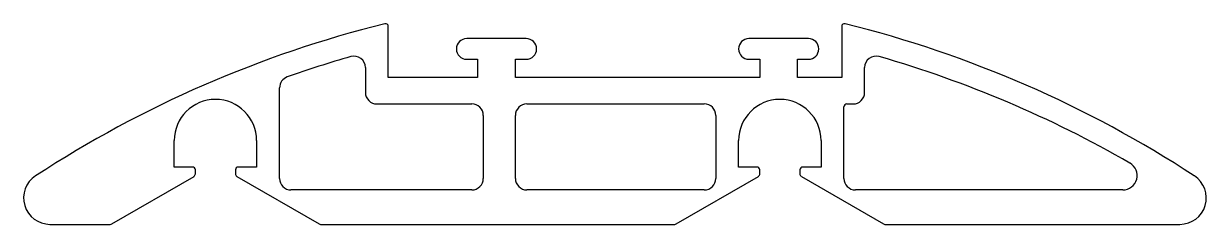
# Model space of a CAD drawing. Extents: x 2 to 105, y 2 to 20.
import ezdxf

# ---------------------------------------------------------------- set-up
doc = ezdxf.new("R2010")
doc.units = 0
doc.layers.get('0').update_dxf_attribs({"linetype": 'CONTINUOUS'})

msp = doc.modelspace()

# ---------------------------------------------------------------- linework, layer by layer
for p, q in [((33.91, 15.25), (33.91, 19.7)), ((73.51, 19.7), (73.51, 15.25)), ((45.96, 18.65), (40.76, 18.65)), ((70.61, 18.65), (65.41, 18.65)), ((40.76, 16.85), (41.71, 16.85)), ((41.71, 16.85), (41.71, 15.25)), ((45.01, 15.25), (45.01, 16.85)), ((45.01, 16.85), (45.96, 16.85)), ((65.41, 16.85), (66.36, 16.85)), ((66.36, 16.85), (66.36, 15.25)), ((69.66, 15.25), (69.66, 16.85)), ((69.66, 16.85), (70.61, 16.85)), ((31.91, 16.12), (31.91, 13.95)), ((75.51, 13.95), (75.51, 16.12)), ((41.71, 15.25), (33.91, 15.25)), ((66.36, 15.25), (45.01, 15.25)), ((73.51, 15.25), (69.66, 15.25)), ((24.41, 6.45), (24.41, 14.36)), ((32.91, 12.95), (41.21, 12.95)), ((46.01, 12.95), (61.51, 12.95)), ((73.71, 6.45), (73.71, 12.7)), ((73.96, 12.95), (74.51, 12.95)), ((42.21, 11.95), (42.21, 6.45)), ((45.01, 6.45), (45.01, 11.95)), ((62.51, 11.95), (62.51, 6.45)), ((15.21, 7.45), (15.21, 9.75)), ((22.41, 9.75), (22.41, 7.45)), ((64.51, 7.45), (64.51, 9.75)), ((71.71, 9.75), (71.71, 7.45)), ((16.81, 7.45), (15.21, 7.45)), ((22.41, 7.45), (20.81, 7.45)), ((66.11, 7.45), (64.51, 7.45)), ((71.71, 7.45), (70.11, 7.45)), ((9.76, 2.49), (16.94, 6.63)), ((17.06, 6.85), (17.06, 7.2)), ((20.56, 7.2), (20.56, 6.85)), ((20.69, 6.63), (27.86, 2.49)), ((59.06, 2.49), (66.24, 6.63)), ((66.36, 6.85), (66.36, 7.2)), ((69.86, 7.2), (69.86, 6.85)), ((69.99, 6.63), (77.16, 2.49)), ((41.21, 5.45), (25.41, 5.45)), ((61.51, 5.45), (46.01, 5.45)), ((98.07, 5.45), (74.71, 5.45)), ((4.36, 2.45), (9.63, 2.45)), ((27.99, 2.45), (58.93, 2.45)), ((77.29, 2.45), (103.06, 2.45))]:
    msp.add_line(p, q)
for centre, radius, start, end in [((57.69, -77.11), 100, 103.9377, 123.0806), ((33.66, 19.7), 0.25, 0, 103.9377), ((73.76, 19.7), 0.25, 76.0623, 180), ((49.73, -77.11), 100, 56.9194, 76.0623), ((40.76, 17.75), 0.9, 90, 270), ((45.96, 17.75), 0.9, 270, 90), ((65.41, 17.75), 0.9, 90, 270), ((70.61, 17.75), 0.9, 270, 90), ((57.69, -77.11), 98, 106.0243, 109.4356), ((30.91, 16.12), 1, 0, 106.0243), ((76.51, 16.12), 1, 73.9757, 180), ((49.73, -77.11), 98, 60.0299, 73.9757), ((25.41, 14.36), 1, 109.4356, 180), ((32.91, 13.95), 1, 180, 270), ((74.51, 13.95), 1, 270, 0), ((18.81, 9.75), 3.6, 0, 180), ((41.21, 11.95), 1, 0, 90), ((46.01, 11.95), 1, 90, 180), ((61.51, 11.95), 1, 0, 90), ((68.11, 9.75), 3.6, 0, 180), ((73.96, 12.7), 0.25, 90, 180), ((16.81, 7.2), 0.25, 0, 90), ((20.81, 7.2), 0.25, 90, 180), ((66.11, 7.2), 0.25, 0, 90), ((70.11, 7.2), 0.25, 90, 180), ((98.07, 6.7), 1.25, 270, 60.0299), ((4.36, 4.75), 2.3, 123.0806, 270), ((16.81, 6.85), 0.25, 300, 360), ((20.81, 6.85), 0.25, 180, 240), ((25.41, 6.45), 1, 180, 270), ((41.21, 6.45), 1, 270, 360), ((46.01, 6.45), 1, 180, 270), ((61.51, 6.45), 1, 270, 360), ((66.11, 6.85), 0.25, 300, 360), ((70.11, 6.85), 0.25, 180, 240), ((74.71, 6.45), 1, 180, 270), ((103.06, 4.75), 2.3, 270, 56.9194), ((9.63, 2.7), 0.25, 270, 300), ((27.99, 2.7), 0.25, 240, 270), ((58.93, 2.7), 0.25, 270, 300), ((77.29, 2.7), 0.25, 240, 270)]:
    msp.add_arc(centre, radius, start, end)

doc.saveas('drawing.dxf')
